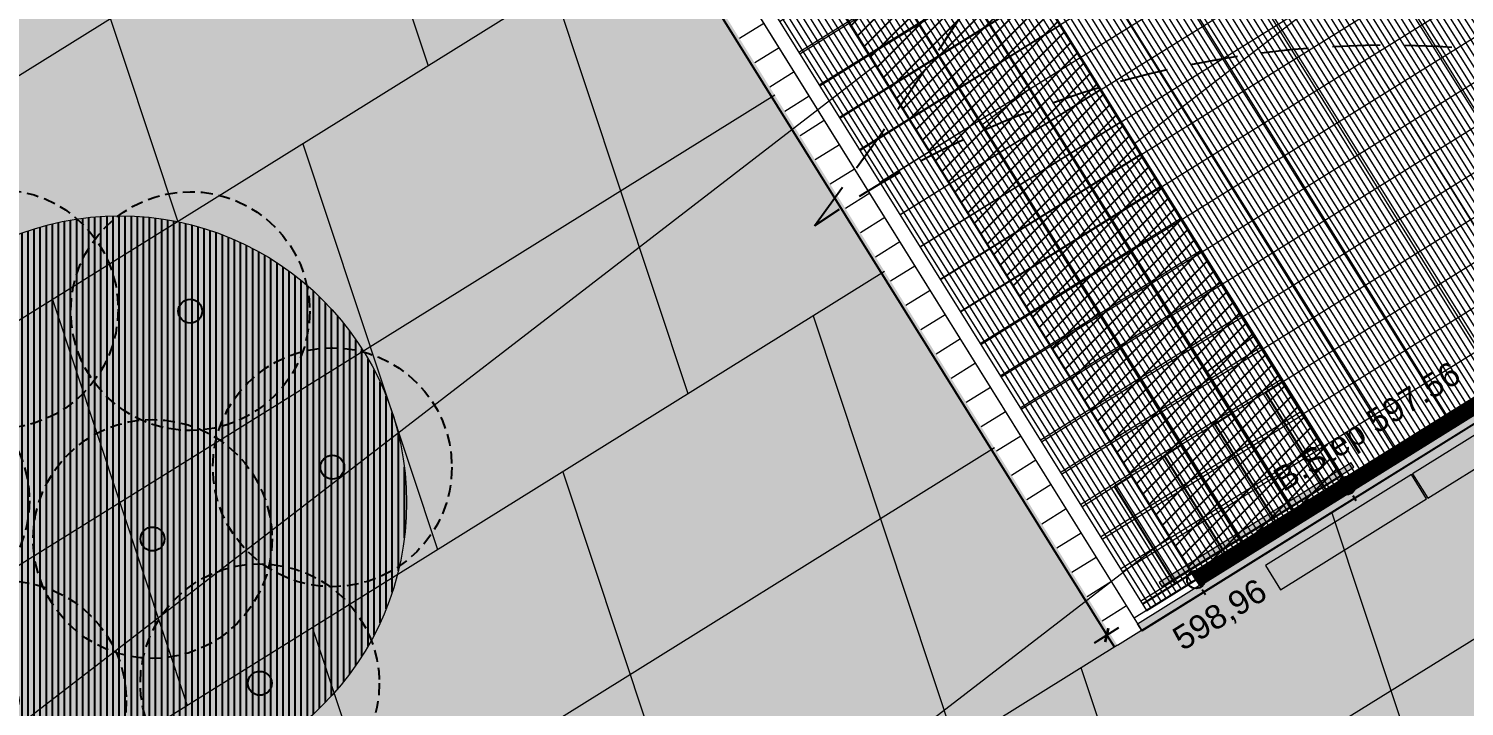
# Model space of a CAD drawing. Header units: metres. Extents: x 678805 to 1359287, y 2747329 to 5497370.
# Drawn here: x 679790.96 to 679821, y 2748670.99 to 2748685.17 of the extents above; entities that cross this region are included whole.
import ezdxf
from ezdxf.enums import TextEntityAlignment as Align

# ---------------------------------------------------------------- set-up
doc = ezdxf.new("R2010")
doc.units = ezdxf.units.M
for name, pattern in [('XREF_MON_BUILDINGS$0$DASHEDX2', [1.5, 1, -0.5]), ('XREF_MON_GENERAL_LAYOUT$0$DASHEDX2', [1.5, 1, -0.5]), ('XREF_MON_SFT_TREES$0$HIDDEN', [0.375, 0.25, -0.125])]:
    doc.linetypes.add(name, pattern=pattern)
for name, color, linetype in [('00_XREF_MON_HSC_PAVEMENT', 7, 'Continuous'), ('00_XREF_TWQ_BUILDINGS', 7, 'Continuous'), ('00_XREF_TWQ_SFT_TREES', 7, 'Continuous'), ('XREF_MON_BUILDINGS$0$02-L-05 Stair', 6, 'Continuous'), ('XREF_MON_BUILDINGS$0$02-L-05 Stair_Levels', 81, 'Continuous'), ('XREF_MON_BUILDINGS$0$COTAUX', 7, 'Continuous'), ('XREF_MON_GENERAL_LAYOUT$0$02-L-Edge Line', 4, 'Continuous'), ('XREF_MON_GENERAL_LAYOUT$0$02-L-Edge Line Stair +10cm', 6, 'Continuous'), ('XREF_MON_GENERAL_LAYOUT$0$02-L-Sailcloth', 8, 'XREF_MON_GENERAL_LAYOUT$0$DASHEDX2'), ('XREF_MON_HSC_PAVEMENT$0$03-TR-Tree Pit_Green', 74, 'Continuous'), ('XREF_MON_SFT_TREES$0$SL_TREE_CANOPY', 251, 'XREF_MON_SFT_TREES$0$HIDDEN'), ('XREF_MON_SFT_TREES$0$SL_TREE_TRUNK', 251, 'Continuous')]:
    doc.layers.add(name, color=color, linetype=linetype)
for name, color, linetype, true_color in [('02-L-Waterfeatures 01', 7, 'Continuous', 0x4da6ff), ('XREF_MON_HSC_PAVEMENT$0$03-TR-Tree Pit_White', 7, 'Continuous', 0xfcfcfc), ('XREF_MON_SFT_TREES$0$SL_TREE_PARKINSONIA_ACUELATA', 2, 'Continuous', 0xffff00)]:
    doc.layers.add(name, color=color, linetype=linetype, true_color=true_color)
for name, color, linetype, lineweight in [('XREF_MON_BUILDINGS$0$02-L-02 Retaining walls', 4, 'Continuous', 5), ('XREF_MON_BUILDINGS$0$02-L-02 Retaining walls_levels', 21, 'Continuous', 5), ('XREF_MON_GENERAL_LAYOUT$0$02-L-Level Curves 0.25-0.75m', 33, 'Continuous', 5), ('XREF_MON_GENERAL_LAYOUT$0$02-L-Level Curves 0.50m', 33, 'Continuous', 5), ('XREF_MON_GENERAL_LAYOUT$0$02-L-Level Curves 1m', 37, 'Continuous', 5), ('XREF_MON_GENERAL_LAYOUT$0$02-L-Material Change', 251, 'Continuous', 5), ('XREF_MON_GENERAL_LAYOUT$0$04-BK-Tree Pit', 6, 'Continuous', 5), ('XREF_MON_HSC_FURNITURE$0$02-L-Furnitures type 3', 8, 'Continuous', 13), ('XREF_MON_HSC_FURNITURE$0$05-Railing', 8, 'Continuous', 13), ('XREF_MON_HSC_PAVEMENT$0$04-BK-Tree Pit', 6, 'Continuous', 5)]:
    doc.layers.add(name, color=color, linetype=linetype, lineweight=lineweight)
for name, color, linetype, lineweight, true_color in [('XREF_MON_HSC_FURNITURE$0$05-Railing_wipeout', 7, 'Continuous', 13, 0xfcfcfc), ('XREF_MON_HSC_PAVEMENT$0$02-L-Joints-Paviment_06_Concrete Slab in sittu', 7, 'Continuous', 5, 0x999999), ('XREF_MON_HSC_PAVEMENT$0$02-L-Joints-Paviment_07_Natural Stone', 7, 'Continuous', 5, 0x998833), ('XREF_MON_HSC_PAVEMENT$0$02-L-Joints-Paviment_07_Precast Concrete Blocks 60X40', 7, 'Continuous', 5, 0x999999), ('XREF_MON_HSC_PAVEMENT$0$03-TR-Pavement_06_Concrete Slab in situ', 7, 'Continuous', 9, 0xf7f7f7), ('XREF_MON_HSC_PAVEMENT$0$03-TR-Pavement_08_Natural Stone Bleachers', 7, 'Continuous', 5, 0x969696)]:
    doc.layers.add(name, color=color, linetype=linetype, lineweight=lineweight, true_color=true_color)
doc.layers.get('XREF_MON_SFT_TREES$0$SL_TREE_PARKINSONIA_ACUELATA').off()
doc.styles.add('XREF_MON_BUILDINGS$0$E200', font='verdana.ttf', dxfattribs={"height": 0.4})
doc.styles.add('XREF_MON_BUILDINGS$0$Standard', font='arial.ttf')
doc.styles.add('XREF_MON_GENERAL_LAYOUT$0$Standard', font='arial.ttf')
doc.dimstyles.new('XREF_MON_BUILDINGS$0$E200', dxfattribs={"dimscale": 0.03, "dimtxt": 12, "dimasz": 1, "dimexe": 0.1, "dimexo": 1, "dimgap": 4, "dimtad": 1, "dimzin": 0, "dimdsep": 46, "dimtxsty": 'XREF_MON_BUILDINGS$0$E200', "dimblk1": 'XREF_MON_BUILDINGS$0$LINCOT200', "dimblk2": 'XREF_MON_BUILDINGS$0$LINCOT200', "dimsah": 1, "dimcen": 0.1, "dimdle": 0.1, "dimse1": 1, "dimse2": 1, "dimclrt": 256, "dimadec": 0, "dimazin": 0, "dimtfac": 0.015385, "dimtofl": 0, "dimtmove": 0, "dimatfit": 3, "dimldrblk": 'XREF_MON_BUILDINGS$0$LINCOT200', "dimfxl": 1, "dimtolj": 1, "dimtzin": 0, "dimarcsym": 0})
pattern_1 = [(122, (0, 0), (-0.105817321318, -0.066122000993), [])]

# ---------------------------------------------------------------- blocks, each defined once
blk = doc.blocks.new('XREF_MON_BUILDINGS$0$LINCOT200')
for p, q in [((0, -10), (0, 10)), ((0, 0), (10, 0))]:
    blk.add_line(p, q)
at = {"const_width": 1.88}
blk.add_lwpolyline([(3.5, -3.5), (-3.5, 3.5)], dxfattribs=at)
at = {"layer": 'XREF_MON_BUILDINGS$0$COTAUX'}
blk.add_line((0, 0), (-1.2, 0), dxfattribs=at)
blk = doc.blocks.new('*D164')
at = {"layer": 'DEFPOINTS', "color": 0, "ltscale": 0.3, "transparency": 16777216}
for p in [(679797.048, 2748703.104), (679815.387, 2748673.639), (679813.52, 2748672.476)]:
    blk.add_point(p, dxfattribs=at)
at = {"layer": 'XREF_MON_BUILDINGS$0$02-L-05 Stair_Levels', "color": 0, "lineweight": -2, "ltscale": 0.3, "transparency": 16777216}
blk.add_line((679795.196, 2748701.916), (679813.504, 2748672.502), dxfattribs=at)
at = {"layer": 'XREF_MON_BUILDINGS$0$02-L-05 Stair_Levels', "color": 0, "lineweight": -2, "ltscale": 0.3, "transparency": 16777216, "xscale": 0.03, "yscale": 0.03, "zscale": 0.03}
for p, rotation in [((679795.18, 2748701.942), 121.898401032421), ((679813.52, 2748672.476), 301.898401032421)]:
    blk.add_blockref('XREF_MON_BUILDINGS$0$LINCOT200', p, dxfattribs=dict(at, rotation=rotation))
at = {"layer": 'XREF_MON_BUILDINGS$0$02-L-05 Stair_Levels', "ltscale": 0.3, "transparency": 16777216, "insert": (679804.554, 2748687.503), "char_height": 0.4, "attachment_point": 5, "rotation": 301.8984, "style": 'XREF_MON_BUILDINGS$0$E200'}
blk.add_mtext('\\A1;34.71', dxfattribs=at)
blk = doc.blocks.new('*U135')
at = {"linetype": 'XREF_MON_BUILDINGS$0$DASHEDX2', "ltscale": 0.5}
for points in [[(0, -1.5), (0, 1.5)], [(1.5, 0), (-1.5, 0)]]:
    blk.add_lwpolyline(points, dxfattribs=at)
blk.add_circle((0, 0), 0.75)
at = {"ltscale": 0.3, "style": 'XREF_MON_BUILDINGS$0$Standard'}
blk.add_attdef('COTES', text='', height=2, dxfattribs=at).set_placement((0.13, -3.68), align=Align.MIDDLE)
blk = doc.blocks.new('*U137')
at = {"linetype": 'XREF_MON_BUILDINGS$0$DASHEDX2', "ltscale": 0.5}
for points in [[(0, -1.5), (0, 1.5)], [(1.5, 0), (-1.5, 0)]]:
    blk.add_lwpolyline(points, dxfattribs=at)
blk.add_circle((0, 0), 0.75)
at = {"ltscale": 0.3, "style": 'XREF_MON_BUILDINGS$0$Standard'}
blk.add_attdef('COTES', text='', height=2, dxfattribs=at).set_placement((4.06, 3.05), align=Align.MIDDLE)
blk = doc.blocks.new('XREF_MON_SFT_TREES$0$Parkinsonia_acuelata')
h = blk.add_hatch()
h.set_pattern_fill('ANSI31', color=256, scale=0.1)
edge = h.paths.add_edge_path()
edge.add_arc((0, 0), 2.5, -25.4481, 334.5519)
at = {"layer": 'XREF_MON_SFT_TREES$0$SL_TREE_TRUNK'}
h = blk.add_hatch(color=256, dxfattribs=at)
h.dxf.hatch_style = 1
edge = h.paths.add_edge_path()
edge.add_arc((0, 0), 0.25, 0, 360)
at = {"layer": 'XREF_MON_SFT_TREES$0$SL_TREE_CANOPY', "linetype": 'XREF_MON_SFT_TREES$0$HIDDEN'}
blk.add_circle((0, 0), 2.5, dxfattribs=at)
at = {"layer": 'XREF_MON_SFT_TREES$0$SL_TREE_TRUNK'}
blk.add_circle((0, 0), 0.25, dxfattribs=at)
blk = doc.blocks.new('XREF_MON_SFT_TREES')
at = {"layer": 'XREF_MON_SFT_TREES$0$SL_TREE_PARKINSONIA_ACUELATA', "rotation": 25.44812939262281}
for p in [(679790.333, 2748679.301), (679794.343, 2748679.256), (679797.316, 2748675.989), (679788.476, 2748675.289), (679793.554, 2748674.488), (679795.799, 2748671.467), (679790.504, 2748671.108)]:
    blk.add_blockref('XREF_MON_SFT_TREES$0$Parkinsonia_acuelata', p, dxfattribs=at)
blk = doc.blocks.new('XREF_MON_HSC_PAVEMENT$0$Tree Pit 12m')
at = {"layer": 'XREF_MON_HSC_PAVEMENT$0$03-TR-Tree Pit_Green'}
h = blk.add_hatch(dxfattribs=at)
h.set_pattern_fill('ANSI31', color=256, scale=0.04, angle=45)
h.set_pattern_definition([(90, (-679801.32615, -2748649.772), (-0.127, 0), [])])
edge = h.paths.add_edge_path()
edge.add_arc((0, 0), 6, 0, 360)
at = {"layer": 'XREF_MON_HSC_PAVEMENT$0$03-TR-Tree Pit_White'}
h = blk.add_hatch(color=256, dxfattribs=at)
h.dxf.hatch_style = 1
edge = h.paths.add_edge_path()
edge.add_arc((0, 0), 6, 0, 360)
at = {"ltscale": 0.3}
blk.add_circle((0, 0), 6, dxfattribs=at)
blk = doc.blocks.new('*U510')
at = {"layer": 'XREF_MON_HSC_PAVEMENT$0$02-L-Joints-Paviment_07_Natural Stone', "elevation": 0}
blk.add_lwpolyline([(6.198, -34.402), (6.195, 0)], dxfattribs=at)
blk = doc.blocks.new('*U511')
at = {"layer": 'XREF_MON_HSC_PAVEMENT$0$02-L-Joints-Paviment_07_Natural Stone', "color": 0, "linetype": 'ByBlock', "lineweight": -2, "transparency": 16777216, "rotation": 31.89932765884843}
for p in [(679809.284, 2748710.546), (679808.184, 2748709.862), (679807.084, 2748709.177), (679805.984, 2748708.492), (679804.884, 2748707.808), (679803.784, 2748707.123), (679802.684, 2748706.438), (679801.584, 2748705.753), (679800.484, 2748705.069), (679799.384, 2748704.384), (679798.284, 2748703.699), (679797.184, 2748703.015), (679796.084, 2748702.33)]:
    blk.add_blockref('*U510', p, dxfattribs=at)
blk = doc.blocks.new('*U512')
at = {"layer": 'XREF_MON_HSC_PAVEMENT$0$02-L-Joints-Paviment_07_Precast Concrete Blocks 60X40'}
blk.add_lwpolyline([(0, 0), (0.001, -0.6)], dxfattribs=at)
blk = doc.blocks.new('*U513')
at = {"layer": 'XREF_MON_HSC_PAVEMENT$0$02-L-Joints-Paviment_07_Precast Concrete Blocks 60X40', "color": 0, "linetype": 'ByBlock', "lineweight": -2, "transparency": 16777216, "rotation": 301.9019127257279}
for p in [(679795.595, 2748702.547), (679795.911, 2748702.039), (679796.228, 2748701.531), (679796.544, 2748701.023), (679796.86, 2748700.515), (679797.176, 2748700.007), (679797.492, 2748699.5), (679797.809, 2748698.992), (679798.125, 2748698.484), (679798.441, 2748697.976), (679798.757, 2748697.468), (679799.073, 2748696.96), (679799.389, 2748696.452), (679799.706, 2748695.944), (679800.022, 2748695.436), (679800.338, 2748694.928), (679800.654, 2748694.42), (679800.97, 2748693.912), (679801.287, 2748693.404), (679801.603, 2748692.896), (679801.919, 2748692.389), (679802.235, 2748691.881), (679802.551, 2748691.373), (679802.867, 2748690.865), (679803.184, 2748690.357), (679803.5, 2748689.849), (679803.816, 2748689.341), (679804.132, 2748688.833), (679804.448, 2748688.325), (679804.765, 2748687.817), (679805.081, 2748687.309), (679805.397, 2748686.801), (679805.713, 2748686.293), (679806.029, 2748685.785), (679806.345, 2748685.278), (679806.662, 2748684.77), (679806.978, 2748684.262), (679807.294, 2748683.754), (679807.61, 2748683.246), (679807.926, 2748682.738), (679808.243, 2748682.23), (679808.559, 2748681.722), (679808.875, 2748681.214), (679809.191, 2748680.706), (679809.507, 2748680.198), (679809.823, 2748679.69), (679810.14, 2748679.182), (679810.456, 2748678.674), (679810.772, 2748678.167), (679811.088, 2748677.659), (679811.404, 2748677.151), (679811.721, 2748676.643), (679812.037, 2748676.135), (679812.353, 2748675.627), (679812.669, 2748675.119), (679812.985, 2748674.611), (679813.301, 2748674.103), (679813.618, 2748673.595), (679813.934, 2748673.087)]:
    blk.add_blockref('*U512', p, dxfattribs=at)
blk = doc.blocks.new('XREF_MON_HSC_PAVEMENT')
at = {"layer": 'XREF_MON_HSC_PAVEMENT$0$03-TR-Pavement_06_Concrete Slab in situ', "linetype": 'Continuous'}
h = blk.add_hatch(color=256, dxfattribs=at)
h.dxf.hatch_style = 1
h.paths.add_polyline_path([(679795.086, 2748702.23), (679748.323, 2748673.068), (679753.916, 2748656.131), (679763.384, 2748640.923), (679762.62, 2748640.448), (679766.019, 2748634.973), (679761.016, 2748631.859), (679765.141, 2748619.371), (679827.121, 2748639.84), (679818.637, 2748665.406), (679840.697, 2748679.165), (679836.266, 2748686.285), (679813.741, 2748672.263)])
at = {"layer": 'XREF_MON_HSC_PAVEMENT$0$03-TR-Pavement_08_Natural Stone Bleachers', "ltscale": 0.3}
h = blk.add_hatch(dxfattribs=at)
h.set_pattern_fill('ANSI31', color=256, scale=0.0393, angle=77)
h.set_pattern_definition(pattern_1)
h.paths.add_polyline_path([(679835.945, 2748686.79), (679818.813, 2748675.772), (679835.945, 2748686.79)], flags=17)
h.paths.add_polyline_path([(679818.547, 2748675.606), (679818.547, 2748675.606), (679836.109, 2748686.527), (679835.945, 2748686.79), (679817.768, 2748715.995), (679800.202, 2748705.072)])
h = blk.add_hatch(dxfattribs=at)
h.set_pattern_fill('ANSI31', color=252, scale=0.25, angle=347)
h.set_pattern_definition([(32, (21.2892, 3.717), (-0.42062341599, 0.67313817632), [])])
h.paths.add_polyline_path([(679796.006, 2748702.455), (679800.207, 2748705.065), (679818.543, 2748675.604), (679814.348, 2748672.991)])
h = blk.add_hatch(dxfattribs=at)
h.set_pattern_fill('ANSI31', color=256, scale=0.0393, angle=77)
h.set_pattern_definition(pattern_1)
h.paths.add_polyline_path([(679796.009, 2748702.45), (679800.202, 2748705.071), (679818.543, 2748675.604), (679814.348, 2748672.991)])
at = {"layer": 'XREF_MON_HSC_PAVEMENT$0$02-L-Joints-Paviment_06_Concrete Slab in sittu'}
for p, q in [((679801.974, 2748691.165), (679752.512, 2748660.381)), ((679804.273, 2748687.472), (679753.916, 2748656.131)), ((679806.572, 2748683.779), (679756.217, 2748652.44)), ((679838.293, 2748683.026), (679764.641, 2748637.188)), ((679808.871, 2748680.086), (679758.515, 2748648.746)), ((679811.17, 2748676.393), (679760.814, 2748645.053)), ((679813.741, 2748672.263), (679762.614, 2748640.444))]:
    blk.add_line(p, q, dxfattribs=at)
for points in [[(679796.501, 2748692.882), (679799.32, 2748684.389)], [(679791.262, 2748689.621), (679794.08, 2748681.128)], [(679804.758, 2748677.526), (679801.94, 2748686.019)], [(679796.7, 2748682.758), (679799.519, 2748674.265)], [(679791.46, 2748679.498), (679794.279, 2748671.005)], [(679807.378, 2748679.157), (679810.364, 2748670.161)], [(679802.139, 2748675.896), (679805.124, 2748666.901)], [(679818.222, 2748675.054), (679820.947, 2748666.847)], [(679799.885, 2748663.64), (679796.899, 2748672.635)], [(679815.708, 2748663.583), (679812.983, 2748671.792)]]:
    blk.add_lwpolyline(points, dxfattribs=at)
at = {"layer": 'XREF_MON_HSC_PAVEMENT$0$02-L-Joints-Paviment_07_Natural Stone'}
for points in [[(679828.838, 2748698.209), (679807.08, 2748684.667)], [(679829.261, 2748697.53), (679807.503, 2748683.987)], [(679829.684, 2748696.851), (679807.926, 2748683.308)], [(679830.106, 2748696.171), (679808.348, 2748682.629)], [(679830.529, 2748695.492), (679808.771, 2748681.95)], [(679830.952, 2748694.813), (679809.194, 2748681.271)], [(679831.375, 2748694.134), (679809.617, 2748680.592)], [(679831.794, 2748693.46), (679810.04, 2748679.913)], [(679832.217, 2748692.781), (679810.462, 2748679.233)], [(679832.639, 2748692.102), (679810.885, 2748678.554)], [(679833.062, 2748691.423), (679811.308, 2748677.875)], [(679833.485, 2748690.744), (679811.731, 2748677.196)], [(679833.907, 2748690.064), (679812.154, 2748676.517)], [(679834.33, 2748689.385), (679812.576, 2748675.838)], [(679834.753, 2748688.706), (679817.195, 2748677.77)], [(679835.176, 2748688.027), (679817.617, 2748677.092)], [(679835.598, 2748687.348), (679818.039, 2748676.412)], [(679817.619, 2748677.089), (679813.421, 2748674.475)], [(679818.042, 2748676.409), (679813.844, 2748673.796)]]:
    blk.add_lwpolyline(points, dxfattribs=at)
at = {"layer": 'XREF_MON_HSC_PAVEMENT$0$02-L-Joints-Paviment_07_Precast Concrete Blocks 60X40'}
for points in [[(679795.595, 2748702.547), (679814.25, 2748672.58)], [(679813.741, 2748672.263), (679814.25, 2748672.58)]]:
    blk.add_lwpolyline(points, dxfattribs=at)
at = {"layer": 'XREF_MON_HSC_PAVEMENT$0$02-L-Joints-Paviment_07_Natural Stone'}
blk.add_blockref('*U511', (0, 0), dxfattribs=at)
at = {"layer": 'XREF_MON_HSC_PAVEMENT$0$02-L-Joints-Paviment_07_Precast Concrete Blocks 60X40'}
blk.add_blockref('*U513', (0, 0), dxfattribs=at)
at = {"layer": 'XREF_MON_HSC_PAVEMENT$0$04-BK-Tree Pit'}
blk.add_blockref('XREF_MON_HSC_PAVEMENT$0$Tree Pit 12m', (679792.87, 2748675.251), dxfattribs=at)
blk = doc.blocks.new('XREF_MON_HSC_FURNITURE$0$PRISMA 360')
at = {"true_color": 0xfcfcfc}
h = blk.add_hatch(color=7, dxfattribs=at)
h.dxf.hatch_style = 1
h.paths.add_polyline_path([(0, 0), (3.578, 0.395), (3.512, 0.992), (-0.066, 0.596)])
at = {"color": 0}
blk.add_lwpolyline([(0, 0), (3.578, 0.395), (3.512, 0.992), (-0.066, 0.596)], close=True, dxfattribs=at)
blk = doc.blocks.new('XREF_MON_HSC_FURNITURE')
at = {"layer": 'XREF_MON_HSC_FURNITURE$0$05-Railing', "true_color": 0xfcfcfc, "extrusion": (-2.86654e-06, -1.78413e-06, 1)}
h = blk.add_hatch(color=7, dxfattribs=at)
h.dxf.hatch_style = 1
h.paths.add_polyline_path([(679814.618, 2748673.577), (679814.671, 2748673.492), (679818.689, 2748675.994), (679818.636, 2748676.079)])
at = {"layer": 'XREF_MON_HSC_FURNITURE$0$05-Railing_wipeout', "true_color": 0xfcfcfc, "extrusion": (3.30037e-06, 8.14322e-07, 1)}
h = blk.add_hatch(color=7, dxfattribs=at)
h.dxf.hatch_style = 1
h.paths.add_polyline_path([(679814.165, 2748672.713), (679857.887, 2748699.979), (679857.992, 2748699.809), (679814.262, 2748672.557)])
at = {"layer": 'XREF_MON_HSC_FURNITURE$0$05-Railing', "extrusion": (3.30037e-06, 8.14322e-07, 1), "elevation": 4.482}
blk.add_lwpolyline([(679814.165, 2748672.713), (679857.887, 2748699.979), (679857.992, 2748699.809), (679814.262, 2748672.557)], close=True, dxfattribs=at)
at = {"layer": 'XREF_MON_HSC_FURNITURE$0$05-Railing', "extrusion": (-2.86654e-06, -1.78413e-06, 1), "elevation": -6.253}
blk.add_lwpolyline([(679814.671, 2748673.492), (679818.689, 2748675.994), (679818.636, 2748676.079), (679814.618, 2748673.577)], close=True, dxfattribs=at)
at = {"layer": 'XREF_MON_HSC_FURNITURE$0$02-L-Furnitures type 3', "rotation": 25.5960050678163}
for p in [(679820.237, 2748675.341), (679817.155, 2748673.423)]:
    blk.add_blockref('XREF_MON_HSC_FURNITURE$0$PRISMA 360', p, dxfattribs=at)
blk = doc.blocks.new('XREF_MON_GENERAL_LAYOUT$0$Tree Pit 12m')
at = {"ltscale": 0.3}
blk.add_circle((0, 0), 6, dxfattribs=at)
blk = doc.blocks.new('XREF_MON_GENERAL_LAYOUT')
at = {"layer": 'XREF_MON_GENERAL_LAYOUT$0$02-L-Edge Line', "ltscale": 0.3}
blk.add_lwpolyline([(679814.348, 2748672.992), (679857.582, 2748699.906)], dxfattribs=at)
at = {"layer": 'XREF_MON_GENERAL_LAYOUT$0$02-L-Edge Line', "extrusion": (-2.54421e-07, -1.55148e-07, 1), "elevation": 0}
for points in [[(679817.192, 2748677.773), (679816.838, 2748677.553)], [(679816.133, 2748677.113), (679815.78, 2748676.893)], [(679815.073, 2748676.452), (679814.719, 2748676.231)], [(679814.038, 2748675.806), (679813.685, 2748675.586)]]:
    blk.add_lwpolyline(points, dxfattribs=at)
at = {"layer": 'XREF_MON_GENERAL_LAYOUT$0$02-L-Edge Line Stair +10cm'}
for p, q in [((679800.282, 2748704.944), (679817.193, 2748677.774)), ((679799.222, 2748704.283, 0), (679816.133, 2748677.113, 0)), ((679798.161, 2748703.623), (679815.073, 2748676.452)), ((679817.193, 2748677.774), (679818.461, 2748675.736)), ((679816.133, 2748677.113, 0), (679817.401, 2748675.075)), ((679815.073, 2748676.452), (679816.341, 2748674.414))]:
    blk.add_line(p, q, dxfattribs=at)
for points in [[(679814.038, 2748675.806), (679797.126, 2748702.979)], [(679815.306, 2748673.769), (679814.038, 2748675.806)]]:
    blk.add_lwpolyline(points, dxfattribs=at)
at = {"layer": 'XREF_MON_GENERAL_LAYOUT$0$02-L-Edge Line Stair +10cm', "linetype": 'Continuous', "elevation": 0.599}
for points in [[(679817.192, 2748677.773), (679818.46, 2748675.736)], [(679816.838, 2748677.553), (679818.106, 2748675.515)]]:
    blk.add_lwpolyline(points, dxfattribs=at)
at = {"layer": 'XREF_MON_GENERAL_LAYOUT$0$02-L-Edge Line Stair +10cm', "ltscale": 0.3, "elevation": 0.599}
for points in [[(679815.78, 2748676.892), (679817.049, 2748674.854)], [(679815.073, 2748676.452), (679816.341, 2748674.414)], [(679814.719, 2748676.232), (679815.987, 2748674.194)], [(679814.038, 2748675.806), (679815.306, 2748673.769)], [(679813.684, 2748675.586), (679814.953, 2748673.549)]]:
    blk.add_lwpolyline(points, dxfattribs=at)
at = {"layer": 'XREF_MON_GENERAL_LAYOUT$0$02-L-Edge Line Stair +10cm', "extrusion": (-2.54421e-07, -1.55148e-07, 1), "elevation": 0}
blk.add_lwpolyline([(679818.462, 2748675.737), (679814.267, 2748673.121)], dxfattribs=at)
at = {"layer": 'XREF_MON_GENERAL_LAYOUT$0$02-L-Level Curves 0.25-0.75m', "ltscale": 0.3}
for points in [[(679881.523, 2748668.981), (679843.208, 2748690.958), (679851.205, 2748695.937), (679849.796, 2748698.202), (679848.679, 2748697.632), (679845.919, 2748702.065), (679844.801, 2748701.495), (679842.044, 2748705.928), (679840.927, 2748705.358), (679838.168, 2748709.792), (679837.051, 2748709.222), (679834.292, 2748713.655), (679833.168, 2748713.085), (679830.415, 2748717.519), (679829.299, 2748716.949), (679826.539, 2748721.383), (679825.429, 2748720.803), (679798.086, 2748703.745), (679801.062, 2748698.963), (679800.087, 2748698.221), (679808.688, 2748684.403), (679759.055, 2748646.163)], [(679801.807, 2748702.493), (679810.453, 2748688.603), (679809.454, 2748687.843), (679817.483, 2748674.944), (679841.661, 2748689.995), (679839.403, 2748693.622), (679838.288, 2748693.05), (679835.53, 2748697.482), (679834.413, 2748696.912), (679831.654, 2748701.346), (679830.537, 2748700.776), (679827.778, 2748705.209), (679826.661, 2748704.64), (679823.901, 2748709.073), (679822.784, 2748708.503), (679818.513, 2748715.365), (679801.807, 2748702.493)]]:
    blk.add_lwpolyline(points, dxfattribs=at)
for points in [[(679815.387, 2748673.639), (679812.381, 2748678.469), (679813.349, 2748679.222), (679804.759, 2748693.023), (679805.757, 2748693.783), (679799.146, 2748704.405), (679821.189, 2748718.159), (679822.165, 2748716.59), (679823.282, 2748717.16), (679826.042, 2748712.726), (679827.158, 2748713.296), (679829.918, 2748708.863), (679831.034, 2748709.432), (679833.794, 2748704.999), (679834.911, 2748705.569), (679837.67, 2748701.135), (679838.787, 2748701.705), (679841.546, 2748697.273), (679842.662, 2748697.842), (679845.422, 2748693.409), (679846.539, 2748693.979), (679846.963, 2748693.296)], [(679814.094, 2748682.752), (679818.544, 2748675.602), (679837.42, 2748687.353), (679836.148, 2748689.396), (679835.032, 2748688.827), (679830.8, 2748695.624)]]:
    blk.add_lwpolyline(points, close=True, dxfattribs=at)
at = {"layer": 'XREF_MON_GENERAL_LAYOUT$0$02-L-Level Curves 0.50m', "ltscale": 0.3}
blk.add_lwpolyline([(679819.158, 2748716.694), (679820.537, 2748714.479), (679821.654, 2748715.048), (679824.413, 2748710.615), (679825.53, 2748711.185), (679828.289, 2748706.751), (679829.406, 2748707.321), (679832.165, 2748702.887), (679833.282, 2748703.457), (679836.042, 2748699.024), (679837.158, 2748699.593), (679839.917, 2748695.161), (679841.034, 2748695.731), (679843.801, 2748691.31), (679816.423, 2748674.283), (679810.903, 2748683.152), (679811.902, 2748683.91), (679803.311, 2748697.713), (679804.309, 2748698.474), (679800.205, 2748705.067), (679819.07, 2748716.835)], dxfattribs=at)
at = {"layer": 'XREF_MON_GENERAL_LAYOUT$0$02-L-Level Curves 1m', "ltscale": 0.3}
for points in [[(679823.309, 2748719.481), (679799.146, 2748704.405), (679799.603, 2748703.671), (679798.605, 2748702.911), (679807.266, 2748688.995), (679806.292, 2748688.253), (679814.83, 2748674.534), (679765.198, 2748636.292)], [(679807.951, 2748692.623), (679824.657, 2748705.495), (679828.908, 2748698.664), (679830.024, 2748699.233), (679832.784, 2748694.801), (679833.9, 2748695.37), (679836.66, 2748690.938), (679837.777, 2748691.508), (679839.54, 2748688.675), (679817.483, 2748674.943), (679815.598, 2748677.973), (679816.596, 2748678.733), (679807.951, 2748692.623)]]:
    blk.add_lwpolyline(points, dxfattribs=at)
at = {"layer": 'XREF_MON_GENERAL_LAYOUT$0$02-L-Level Curves 1m', "color": 254, "ltscale": 0.3, "true_color": 0xfeeab9}
blk.add_lwpolyline([(679816.596, 2748678.733), (679815.598, 2748677.973)], dxfattribs=at)
at = {"layer": 'XREF_MON_GENERAL_LAYOUT$0$02-L-Material Change', "ltscale": 0.3}
for p, q in [((679795.595, 2748702.547), (679814.248, 2748672.579)), ((679814.248, 2748672.579), (679857.992, 2748699.809))]:
    blk.add_line(p, q, dxfattribs=at)
at = {"layer": 'XREF_MON_GENERAL_LAYOUT$0$02-L-Material Change'}
blk.add_lwpolyline([(679796.006, 2748702.455), (679814.348, 2748672.991), (679815.387, 2748673.639)], dxfattribs=at)
at = {"layer": 'XREF_MON_GENERAL_LAYOUT$0$02-L-Material Change', "ltscale": 0.3, "elevation": 0}
for points in [[(679818.461, 2748675.736), (679836.021, 2748686.668)], [(679818.544, 2748675.61), (679818.464, 2748675.738)]]:
    blk.add_lwpolyline(points, dxfattribs=at)
at = {"layer": 'XREF_MON_GENERAL_LAYOUT$0$02-L-Material Change', "extrusion": (-2.54421e-07, -1.55148e-07, 1), "elevation": 0}
for points in [[(679816.838, 2748677.553), (679816.133, 2748677.113)], [(679815.78, 2748676.893), (679815.073, 2748676.452)], [(679814.719, 2748676.231), (679814.038, 2748675.806)], [(679813.685, 2748675.586), (679812.998, 2748675.157)]]:
    blk.add_lwpolyline(points, dxfattribs=at)
at = {"layer": 'XREF_MON_GENERAL_LAYOUT$0$02-L-Material Change', "ltscale": 0.3}
blk.add_lwpolyline([(679814.348, 2748672.991), (679814.09, 2748672.833)], dxfattribs=at)
at = {"layer": 'XREF_MON_GENERAL_LAYOUT$0$02-L-Sailcloth', "elevation": 0}
blk.add_lwpolyline([(679807.407, 2748681.04, 0.095141), (679823.486, 2748714.589, 0.139729), (679830.613, 2748681.54, 0.30408)], format="xyb", close=True, dxfattribs=at)
at = {"layer": 'XREF_MON_GENERAL_LAYOUT$0$04-BK-Tree Pit'}
blk.add_blockref('XREF_MON_GENERAL_LAYOUT$0$Tree Pit 12m', (679792.87, 2748675.251), dxfattribs=at)
at = {"style": 'XREF_MON_GENERAL_LAYOUT$0$Standard'}
for tag, rotation, p in [('604,00', 330.2643, (679905.77, 2748776.558)), ('603,00', 330.2643, (679901.861, 2748753.477)), ('600,00', 133.826, (679944.597, 2748745.153)), ('602,00', 330.2643, (679883.319, 2748738.727)), ('601,00', 117.8906, (679920.972, 2748732.87)), ('601,00', 330.2643, (679864.777, 2748723.976)), ('600,00', 40.8833, (679777.405, 2748705.444, 1.17)), ('602,00', 330.2643, (679941.275, 2748705.483)), ('601,00', 40.8833, (679701.798, 2748703.889, 1.17)), ('598,00', 62.091, (679810.267, 2748702.619)), ('600,00', 330.2643, (679877.781, 2748691.131)), ('600,00', 19.5511, (679920.444, 2748685.496)), ('601,00', 330.2643, (679934.813, 2748683.804)), ('599,00', 330.2643, (679854.567, 2748679.061)), ('600,00', 88.3928, (679743.913, 2748675.572)), ('599,00', 20.6086, (679924.26, 2748675.216)), ('601,00', 88.3928, (679728.035, 2748671.318, -2)), ('602,00', 88.3928, (679711.826, 2748665.966, -1)), ('603,00', 88.3928, (679695.615, 2748660.611)), ('599,00', 40.8833, (679788.807, 2748655.829, 1.17)), ('601,00', 40.8833, (679627.612, 2748644.603, 1.17)), ('603,00', 41.7058, (679702.499, 2748628.484, 1.17)), ('600,00', 40.8833, (679645.925, 2748597.926, 1.17)), ('599,00', 34.2277, (679673.574, 2748555.136, 5.34))]:
    blk.add_attdef(tag, text='', height=1, rotation=rotation, dxfattribs=at).set_placement(p, align=Align.MIDDLE)
at = {"ltscale": 0.3, "style": 'XREF_MON_GENERAL_LAYOUT$0$Standard'}
for tag, rotation, p in [('603,50', 330.2643, (679911.501, 2748760.57)), ('602,50', 330.2643, (679892.865, 2748745.846)), ('600,50', 133.826, (679933.048, 2748738.729)), ('601,50', 330.2643, (679873.581, 2748731.671)), ('601,50', 101.2857, (679909.522, 2748726.945)), ('602,50', 330.2643, (679948.625, 2748713.86)), ('600,50', 39.606, (679743.243, 2748706.971)), ('600,50', 330.2643, (679880.266, 2748702.726)), ('600,50', 17.3537, (679917.615, 2748690.554)), ('599,50', 330.2643, (679867.197, 2748684.716)), ('599,50', 18.8944, (679921.71, 2748680.578)), ('599,50', 39.606, (679778.991, 2748677.241)), ('600,50', 88.3928, (679735.925, 2748673.586)), ('601,50', 88.3928, (679719.906, 2748668.581)), ('602,50', 88.3928, (679703.474, 2748663.452)), ('598,50', 330.2643, (679861.765, 2748662.397)), ('601,50', 39.606, (679610.513, 2748662.061)), ('600,00', 41.7058, (679752.308, 2748637.685)), ('601,00', 41.7058, (679736.044, 2748634.538)), ('599,00', 35.0835, (679763.043, 2748634.415, 1.17)), ('602,00', 41.7058, (679720.174, 2748633.096, 1.17)), ('600,00', 35.0835, (679747.063, 2748629.903, 1.17)), ('601,00', 35.0835, (679731.246, 2748625.239, 1.17)), ('600,50', 39.606, (679636.92, 2748621.339)), ('602,00', 35.0835, (679715.4, 2748620.639, 1.17)), ('599,50', 28.7604, (679659.482, 2748574.323))]:
    blk.add_attdef(tag, text='', height=1, rotation=rotation, dxfattribs=at).set_placement(p, align=Align.MIDDLE)
blk = doc.blocks.new('XREF_MON_BUILDINGS')
at = {"layer": 'XREF_MON_BUILDINGS$0$02-L-05 Stair'}
h = blk.add_hatch(dxfattribs=at)
h.set_pattern_fill('ANSI31', color=256, scale=2)
h.set_pattern_definition([(45, (0, 0), (-0.176776695297, 0.176776695297), [])])
h.paths.add_polyline_path([(679800.209, 2748705.061), (679797.053, 2748703.097), (679815.385, 2748673.642), (679818.541, 2748675.607)])
at = {"layer": 'XREF_MON_BUILDINGS$0$02-L-02 Retaining walls', "ltscale": 0.3, "const_width": 0.35}
blk.add_lwpolyline([(679815.385, 2748673.642), (679856.508, 2748699.237)], dxfattribs=at)
at = {"layer": 'XREF_MON_BUILDINGS$0$02-L-05 Stair'}
blk.add_lwpolyline([(679800.209, 2748705.061), (679797.053, 2748703.097), (679815.385, 2748673.642), (679818.541, 2748675.607)], close=True, dxfattribs=at)
at = {"layer": 'XREF_MON_BUILDINGS$0$02-L-02 Retaining walls_levels', "ltscale": 0.3, "xscale": 0.25, "yscale": 0.25, "zscale": 0.25, "rotation": 32}
for name, p, values in [('*U137', (679818.543, 2748675.604), {'COTES': 'B.Step 597.56'}), ('*U135', (679815.387, 2748673.639), {'COTES': '598,96'})]:
    blk.add_blockref(name, p, dxfattribs=at).add_auto_attribs(values)
at = {"layer": 'XREF_MON_BUILDINGS$0$02-L-05 Stair_Levels', "ltscale": 0.3, "xscale": 0.25, "yscale": 0.25, "zscale": 0.25, "rotation": 32}
for name, p, values in [('*U137', (679818.543, 2748675.604), {'COTES': 'B.Step 597.56'}), ('*U135', (679815.387, 2748673.639), {'COTES': '598,96'})]:
    blk.add_blockref(name, p, dxfattribs=at).add_auto_attribs(values)
at = {"layer": 'XREF_MON_BUILDINGS$0$02-L-05 Stair_Levels', "ltscale": 0.3}
dim = blk.add_linear_dim(base=(679813.52, 2748672.476), p1=(679797.048, 2748703.104), p2=(679815.387, 2748673.639), angle=301.8984, dimstyle='XREF_MON_BUILDINGS$0$E200', dxfattribs=at)
dim.commit()
dim.dimension.update_dxf_attribs({"geometry": '*D164', "text_midpoint": (679804.275, 2748687.329), "dimtype": 129})

msp = doc.modelspace()

# ---------------------------------------------------------------- block references
at = {"layer": '00_XREF_MON_HSC_PAVEMENT'}
msp.add_blockref('XREF_MON_HSC_PAVEMENT', (0, 0), dxfattribs=at)

# ---------------------------------------------------------------- next in the draw order: block references
at = {"layer": '00_XREF_TWQ_BUILDINGS'}
msp.add_blockref('XREF_MON_BUILDINGS', (0, 0), dxfattribs=at)

# ---------------------------------------------------------------- next in the draw order: block references
msp.add_blockref('XREF_MON_BUILDINGS', (0, 0))

# ---------------------------------------------------------------- next in the draw order: block references
msp.add_blockref('XREF_MON_HSC_FURNITURE', (0, 0), dxfattribs=at)
at = {"layer": '00_XREF_TWQ_SFT_TREES'}
msp.add_blockref('XREF_MON_SFT_TREES', (0, 0), dxfattribs=at)
at = {"layer": '02-L-Waterfeatures 01', "color": 18, "true_color": 0x000000}
msp.add_blockref('XREF_MON_GENERAL_LAYOUT', (0, 0), dxfattribs=at)

doc.saveas('drawing.dxf')
